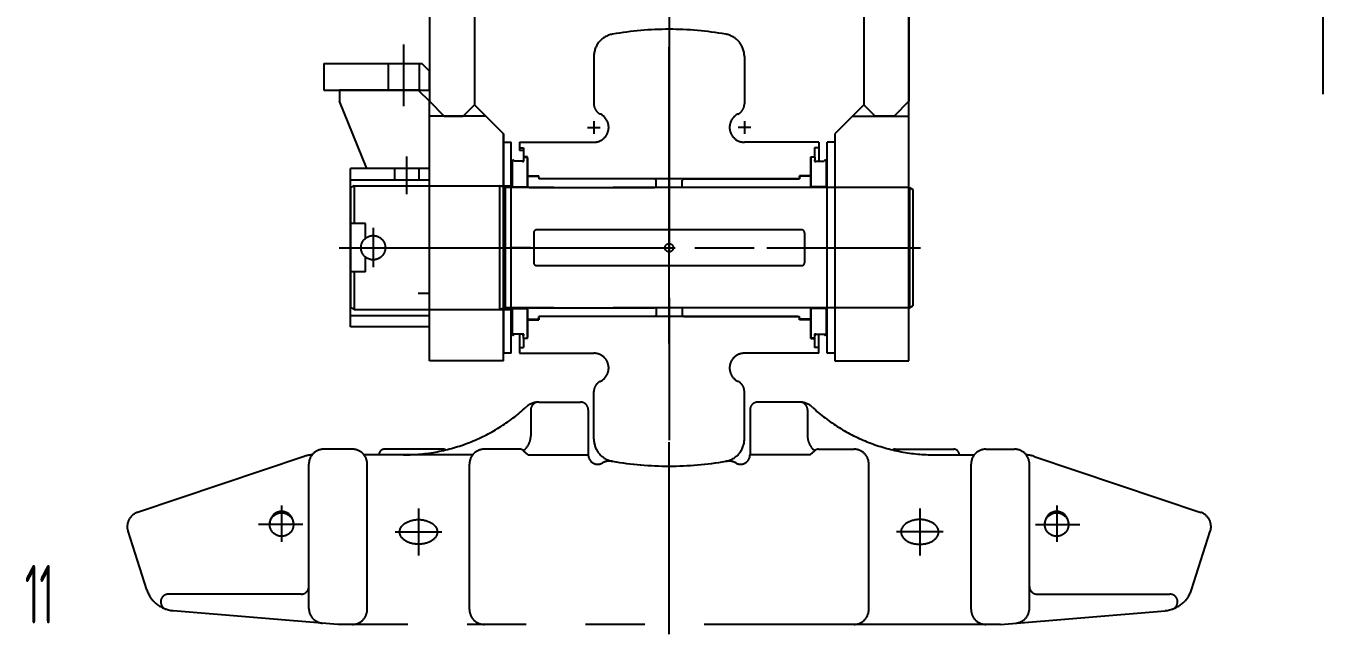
# Model space of a CAD drawing. Header units: millimetres. Extents: x 0 to 16800, y -462 to 11880.
# Drawn here: x 5906 to 8095, y 4669 to 5695 of the extents above; entities that cross this region are included whole.
import ezdxf
from ezdxf.enums import TextEntityAlignment as Align

# ---------------------------------------------------------------- set-up
doc = ezdxf.new("R2010")
doc.units = ezdxf.units.MM
doc.header["$LTSCALE"] = 400
doc.linetypes.add('G', pattern=[2, 1.25, -0.25, 0.25, -0.25])
doc.linetypes.add('K', pattern=[2.5, 1.25, -0.25, 0.25, -0.25, 0.25, -0.25])
for name, color, linetype in [('05', 4, 'G'), ('07', 6, 'K'), ('11', 3, 'Continuous')]:
    doc.layers.add(name, color=color, linetype=linetype)
doc.styles.get("Standard").update_dxf_attribs({"font": 'isocp', "width": 0.707, "bigfont": 'intecad.shx'})

# ---------------------------------------------------------------- blocks, each defined once
blk = doc.blocks.new('rererwer')
at = {"layer": '07', "color": 6, "linetype": 'K'}
blk.add_line((35051.9, 25164.4), (35051.9, 25472.3), dxfattribs=at)
blk = doc.blocks.new('werwer')
at = {"layer": '07', "color": 6, "linetype": 'K'}
for p, q in [((3140.7, 13104.7), (3140.7, 15000.2)), ((2736.2, 13809.2), (2736.2, 13513.5)), ((2812.2, 13809.2), (2812.2, 13507.5)), ((3469.2, 13809.2), (3469.2, 13507.5)), ((3545.2, 13488), (3545.2, 13809.2)), ((3545.2, 13809.2), (3545.2, 13513.5)), ((3469.2, 13634.5), (3469.2, 13507.5)), ((2692.7, 13609.3), (2692.7, 13505.3)), ((2558.2, 13577.5), (2558.2, 13532.5)), ((2558.2, 13577.5), (2723.2, 13577.5)), ((2666.7, 13577.5), (2666.7, 13532.5)), ((2718.7, 13577.5), (2718.7, 13532.5)), ((2736.2, 13564.5), (2723.2, 13577.5)), ((2736.2, 13532.5), (2736.2, 13564.5)), ((2558.2, 13532.5), (2736.2, 13532.5)), ((2717.2, 13532.5), (2584.2, 13532.5)), ((2584.2, 13532.5), (2584.2, 13513.5)), ((2717.2, 13532.5), (2736.2, 13513.5)), ((2630.8, 13400), (2584.2, 13513.5)), ((2736.2, 13189.5), (2736.2, 13513.5)), ((2736.2, 13513.5), (2761.2, 13488.5)), ((2793.2, 13488.5), (2812.2, 13507.5)), ((2812.2, 13507.5), (2861.2, 13458.5)), ((3469.2, 13507.5), (3420.2, 13458.5)), ((3488.2, 13488.5), (3469.2, 13507.5)), ((3545.2, 13513.5), (3520.2, 13488.5)), ((2736.2, 13075.5), (2736.2, 13488.5)), ((2831.2, 13488.5), (2736.2, 13488.5)), ((2761.2, 13488.5), (2793.2, 13488.5)), ((2831.2, 13488.5), (2861.2, 13458.5)), ((3450.2, 13488.5), (3545.2, 13488.5)), ((3520.2, 13488.5), (3488.2, 13488.5)), ((3545.2, 13075.5), (3545.2, 13488.5)), ((2861.2, 13075.5), (2861.2, 13458.5)), ((2861.2, 13458.5), (2861.2, 13088.5)), ((2861.2, 13444.5), (2874.2, 13444.5)), ((2874.2, 13088.5), (2874.2, 13444.5)), ((3420.2, 13444.5), (3407.2, 13444.5)), ((3407.2, 13088.5), (3407.2, 13444.5)), ((3420.2, 13458.5), (3420.2, 13088.5)), ((2895.2, 13430.3), (2888.2, 13430.3)), ((2609.2, 13371), (2603.2, 13367.5)), ((2603.2, 13367.5), (2603.2, 13165.4)), ((2609.2, 13371), (2609.2, 13307.3)), ((2609.2, 13371), (2854.2, 13371)), ((2736.2, 13371), (2874.2, 13371)), ((2864.2, 13368), (2854.2, 13371)), ((2854.2, 13371), (2854.2, 13162)), ((3546.2, 13368), (2864.2, 13368)), ((2864.2, 13368), (2864.2, 13165)), ((3545.2, 13368), (3407.2, 13368)), ((3546.2, 13368), (3552.2, 13364.5)), ((3546.2, 13368), (3546.2, 13165)), ((3552.2, 13364.5), (3552.2, 13168.4)), ((2628.2, 13307.3), (2603.2, 13307.3)), ((2628.2, 13281.7), (2628.2, 13307.3)), ((2641.2, 13299.8), (2641.2, 13233.5)), ((2912.2, 13291.7), (2912.2, 13241.2)), ((3364.2, 13296.7), (2917.2, 13296.7)), ((3369.2, 13291.7), (3369.2, 13241.2)), ((2584, 13266.5), (3565.5, 13266.5)), ((2650.8, 13266.5), (3233.7, 13266.5)), ((3140.7, 13252.4), (3140.7, 13278.9)), ((3305.6, 13266.5), (3564.7, 13266.5)), ((2628.2, 13225.6), (2628.2, 13251.3)), ((2628.2, 13225.6), (2603.2, 13225.6)), ((2609.2, 13225.6), (2609.2, 13162)), ((3364.2, 13236.2), (2917.2, 13236.2)), ((2736.2, 13189.5), (2717.2, 13189.5)), ((2609.2, 13162), (2603.2, 13165.4)), ((2609.2, 13162), (2854.2, 13162)), ((2736.2, 13162), (2874.2, 13162)), ((2864.2, 13165), (2854.2, 13162)), ((3546.2, 13165), (2864.2, 13165)), ((3545.2, 13165), (3407.2, 13165)), ((3546.2, 13165), (3552.2, 13168.4)), ((3420.2, 13101.5), (3420.2, 13075.5)), ((2861.2, 13075.5), (2736.2, 13075.5)), ((2874.2, 13088.5), (2861.2, 13088.5)), ((3420.2, 13088.5), (3407.2, 13088.5)), ((3420.2, 13075.5), (3545.2, 13075.5)), ((2920.9, 13006), (2991.2, 13006)), ((3360.6, 13006), (3290.2, 13006)), ((2907.2, 12992.9), (2907.2, 12949)), ((3004.2, 12993), (3004.2, 12917.2)), ((3277.2, 12993), (3277.2, 12917.2)), ((3374.2, 12992.9), (3374.2, 12949)), ((3140.7, 12614.7), (3140.7, 12938.5)), ((2606.2, 12926.5), (2557.7, 12926.5)), ((2809.1, 12917), (2625.9, 12917)), ((2651.2, 12917.5), (2651.2, 12917)), ((2759.3, 12926.5), (2660.2, 12926.5)), ((2889, 12926.5), (2828.7, 12926.5)), ((2902.6, 12917), (2895.2, 12924)), ((2902.6, 12917), (3004.2, 12917)), ((3378.9, 12917), (3277.2, 12917)), ((3378.9, 12917), (3386.3, 12924)), ((3392.5, 12926.5), (3452.7, 12926.5)), ((3522.2, 12926.5), (3621.2, 12926.5)), ((3588.7, 12917), (3655.6, 12917)), ((3630.2, 12917.5), (3630.2, 12917)), ((3675.2, 12926.5), (3723.7, 12926.5)), ((2524.8, 12914.3), (2243.6, 12820)), ((2532.7, 12658), (2532.7, 12901.5)), ((2631.2, 12656), (2631.2, 12901.5)), ((2803.7, 12656), (2803.7, 12901.5)), ((3477.7, 12656), (3477.7, 12901.5)), ((3650.2, 12656), (3650.2, 12901.5)), ((3748.7, 12658), (3748.7, 12901.5)), ((3756.6, 12914.3), (4037.8, 12820)), ((2486.7, 12831.7), (2486.7, 12770.4)), ((3794.7, 12831.7), (3794.7, 12770.4)), ((2717.7, 12826.5), (2717.7, 12747.4)), ((3563.7, 12826.5), (3563.7, 12747.4)), ((2259.3, 12689.3), (2227.5, 12788)), ((2522.6, 12799.5), (2447.8, 12799.5)), ((2466.7, 12801.4), (2466.7, 12799.5)), ((2506.7, 12801.4), (2506.7, 12799.5)), ((2678.2, 12787), (2757.3, 12787)), ((3603.3, 12787), (3524.2, 12787)), ((3758.9, 12799.5), (3833.6, 12799.5)), ((3774.7, 12801.4), (3774.7, 12799.5)), ((4022.2, 12689.3), (4054, 12788)), ((2519.7, 12682), (2295.7, 12682)), ((3761.7, 12682), (3985.8, 12682)), ((2581.7, 12631), (2303.6, 12654.1)), ((3699.7, 12631), (3977.9, 12654.1)), ((3699.7, 12631), (2581.7, 12631))]:
    blk.add_line(p, q, dxfattribs=at)
at = {"layer": '07', "color": 6, "linetype": 'K', "ltscale": 0.8}
for p, q in [((3140.7, 13661.8), (3140.7, 12898)), ((3013.7, 13589.3), (3013.7, 13509.1)), ((3267.7, 13589.3), (3267.7, 13509.1)), ((3003, 13469.5), (3024.5, 13469.5)), ((3013.7, 13480.2), (3013.7, 13458.7)), ((3278.5, 13469.5), (3257, 13469.5)), ((3267.7, 13480.2), (3267.7, 13458.7)), ((2888.2, 13444.5), (3013.7, 13444.5)), ((2888.2, 13444.5), (2888.2, 13430.3)), ((3393.2, 13444.5), (3267.7, 13444.5)), ((3393.2, 13444.5), (3393.2, 13412.5)), ((2698.2, 13357.1), (2698.2, 13420.4)), ((2888.2, 13435), (2895.2, 13435)), ((2895.2, 13435), (2895.2, 13419)), ((2901.6, 13419.6), (2895.2, 13419.6)), ((2895.2, 13419), (2895.2, 13414.6)), ((2895.2, 13419), (2900.1, 13419)), ((2900.1, 13419), (2901.6, 13417.5)), ((2901.6, 13368), (2901.6, 13419.6)), ((3379.9, 13419.6), (3386.2, 13419.6)), ((3379.9, 13368), (3379.9, 13419.6)), ((3381.4, 13419), (3379.9, 13417.5)), ((3386.3, 13419), (3381.4, 13419)), ((3386.2, 13435), (3386.2, 13419)), ((3393.2, 13435), (3386.2, 13435)), ((3386.3, 13419), (3386.3, 13414.6)), ((2603.2, 13133), (2603.2, 13400)), ((2736.2, 13400), (2603.2, 13400)), ((2677.7, 13381), (2677.7, 13400)), ((2718.7, 13381), (2718.7, 13400)), ((2736.2, 13371), (2736.2, 13400)), ((2876, 13412.5), (2876, 13368)), ((2893.1, 13412.5), (2879, 13412.5)), ((2901.6, 13417.5), (2901.6, 13368)), ((3379.9, 13417.5), (3379.9, 13368)), ((3388.4, 13412.5), (3402.5, 13412.5)), ((3405.5, 13412.5), (3405.5, 13368)), ((2603.2, 13381), (2736.2, 13381)), ((2901.6, 13388), (2920.6, 13388)), ((2901.6, 13387), (2918.6, 13387)), ((2901.6, 13368), (2901.6, 13387)), ((2918.6, 13387), (2920.6, 13385)), ((2920.6, 13385), (2920.6, 13388)), ((2920.6, 13385), (2920.6, 13382.5)), ((3116, 13382.5), (2920.6, 13382.5)), ((3357.9, 13382.5), (2923.6, 13382.5)), ((3116, 13382.5), (3119, 13380.7)), ((3119, 13368), (3119, 13380.7)), ((3165.5, 13382.5), (3162.5, 13380.7)), ((3162.5, 13368), (3162.5, 13380.7)), ((3165.5, 13382.5), (3360.9, 13382.5)), ((3360.9, 13385), (3360.9, 13388)), ((3379.9, 13388), (3360.9, 13388)), ((3362.9, 13387), (3360.9, 13385)), ((3360.9, 13385), (3360.9, 13382.5)), ((3379.9, 13387), (3362.9, 13387)), ((3379.9, 13368), (3379.9, 13387)), ((2877.5, 13369), (2876, 13370.5)), ((2877.5, 13369), (2877.5, 13368)), ((2877.5, 13369), (2900.1, 13369)), ((2900.1, 13369), (2901.6, 13370.5)), ((2900.1, 13368), (2900.1, 13369)), ((2904.6, 13368), (3116, 13368)), ((3376.9, 13368), (3165.5, 13368)), ((3381.4, 13369), (3379.9, 13370.5)), ((3381.4, 13368), (3381.4, 13369)), ((3404, 13369), (3381.4, 13369)), ((3404, 13369), (3405.5, 13370.5)), ((3404, 13369), (3404, 13368)), ((2641.2, 13296.8), (2641.2, 13233.7)), ((2590.4, 13266.5), (2751.2, 13266.5)), ((2907, 13266.5), (2872.1, 13266.5)), ((2736.2, 13133), (2736.2, 13162)), ((2876, 13165), (2876, 13120.5)), ((2877.5, 13164), (2876, 13162.5)), ((2877.5, 13165), (2877.5, 13164)), ((2877.5, 13164), (2900.1, 13164)), ((2900.1, 13164), (2900.1, 13165)), ((2900.1, 13164), (2901.6, 13162.5)), ((2901.6, 13113.3), (2901.6, 13165)), ((2901.6, 13165), (2901.6, 13115.5)), ((2901.6, 13165), (2901.6, 13146)), ((2904.6, 13165), (3116, 13165)), ((3119, 13165), (3119, 13152.2)), ((3162.5, 13165), (3162.5, 13152.2)), ((3376.9, 13165), (3165.5, 13165)), ((3379.9, 13113.3), (3379.9, 13165)), ((3379.9, 13165), (3379.9, 13115.5)), ((3379.9, 13165), (3379.9, 13146)), ((3381.4, 13164), (3379.9, 13162.5)), ((3381.4, 13164), (3381.4, 13165)), ((3404, 13164), (3381.4, 13164)), ((3404, 13165), (3404, 13164)), ((3404, 13164), (3405.5, 13162.5)), ((3405.5, 13165), (3405.5, 13120.5)), ((2603.2, 13152), (2736.2, 13152)), ((2901.6, 13146), (2918.6, 13146)), ((2901.6, 13145), (2920.6, 13145)), ((2918.6, 13146), (2920.6, 13148)), ((3116, 13150.5), (2920.6, 13150.5)), ((2920.6, 13148), (2920.6, 13150.5)), ((2920.6, 13148), (2920.6, 13145)), ((3357.9, 13150.5), (2923.6, 13150.5)), ((3116, 13150.5), (3119, 13152.2)), ((3165.5, 13150.5), (3162.5, 13152.2)), ((3165.5, 13150.5), (3360.9, 13150.5)), ((3360.9, 13145), (3360.9, 13150.5)), ((3362.9, 13146), (3360.9, 13148)), ((3379.9, 13145), (3360.9, 13145)), ((3379.9, 13146), (3362.9, 13146)), ((2736.2, 13133), (2603.2, 13133)), ((2878.4, 13120.5), (2876.6, 13120.5)), ((2877.5, 13119.5), (2877.5, 13121.4)), ((2893.1, 13120.5), (2879, 13120.5)), ((2888.2, 13120.5), (2888.2, 13088.5)), ((2895.3, 13119.4), (2893, 13119.4)), ((2894.2, 13118.3), (2894.2, 13120.6)), ((2895.2, 13114), (2895.2, 13118.3)), ((2895.2, 13114), (2900.1, 13114)), ((2895.2, 13114), (2895.2, 13098)), ((2901.6, 13113.3), (2895.2, 13113.3)), ((2900.1, 13114), (2901.6, 13115.5)), ((3140.7, 13129.8), (3140.7, 13022.1)), ((3381.4, 13114), (3379.9, 13115.5)), ((3379.9, 13113.3), (3386.2, 13113.3)), ((3386.3, 13114), (3381.4, 13114)), ((3386.2, 13119.4), (3388.5, 13119.4)), ((3386.2, 13114), (3386.2, 13098)), ((3386.3, 13114), (3386.3, 13118.3)), ((3387.3, 13118.3), (3387.3, 13120.6)), ((3388.4, 13120.5), (3402.5, 13120.5)), ((3393.2, 13088.5), (3393.2, 13120.5)), ((3403, 13120.5), (3404.9, 13120.5)), ((3404, 13119.5), (3404, 13121.4)), ((2888.2, 13098), (2895.2, 13098)), ((3393.2, 13098), (3386.2, 13098)), ((2888.2, 13088.5), (3013.7, 13088.5)), ((3393.2, 13088.5), (3267.7, 13088.5)), ((3013.7, 12943.6), (3013.7, 13023.8)), ((3267.7, 12943.6), (3267.7, 13023.8))]:
    blk.add_line(p, q, dxfattribs=at)
blk.add_circle((2641.2, 13266.5), 20.5, dxfattribs=at)
at = {"layer": '07', "color": 6, "linetype": 'K'}
for centre, radius in [((2641.2, 13266.5), 20.5), ((3140.7, 13266.5), 7), ((2486.7, 12799.5), 20), ((3794.7, 12799.5), 20)]:
    blk.add_circle(centre, radius, dxfattribs=at)
at = {"layer": '07', "color": 6, "linetype": 'K', "ltscale": 0.8}
for centre, radius, start, end in [((3051.7, 13589.3), 38, 99.8358, 180), ((3140.7, 13076), 559, 80.1642, 99.8358), ((3229.7, 13589.3), 38, 0, 80.1642), ((3229.7, 13589.3), 38, 0, 80.1642), ((3032.7, 13509.1), 19, 180, 244.417), ((3248.7, 13509.1), 19, 295.583, 0), ((3013.7, 13469.5), 25, 270, 64.417), ((3267.7, 13469.5), 25, 115.583, 270), ((3013.7, 13469.5), 25, 270, 295.583), ((2877.5, 13412.5), 1.5, 0, 180), ((2894.2, 13413.5), 1.5, 223.8946, 46.1054), ((3387.3, 13413.5), 1.5, 133.8946, 316.1054), ((3404, 13412.5), 1.5, 0, 180), ((2877.5, 13120.5), 1.5, 180, 0), ((2894.2, 13119.4), 1.5, 313.8946, 136.1054), ((3387.3, 13119.4), 1.5, 43.8946, 226.1054), ((3404, 13120.5), 1.5, 180, 0), ((3013.7, 13063.5), 25, 295.583, 90), ((3267.7, 13063.5), 25, 90, 244.417), ((3032.7, 13023.8), 19, 115.583, 180), ((3248.7, 13023.8), 19, 0, 64.417), ((3051.7, 12943.6), 38, 180, 260.1642), ((3051.7, 12943.6), 38, 180, 260.1642), ((3229.7, 12943.6), 38, 279.8358, 0), ((3229.7, 12943.6), 38, 279.8358, 0), ((3229.7, 12943.6), 38, 279.8358, 0), ((3140.7, 13457), 559, 260.1642, 279.8358)]:
    blk.add_arc(centre, radius, start, end, dxfattribs=at)
at = {"layer": '07', "color": 6, "linetype": 'K'}
for centre, radius, start, end in [((2917.2, 13291.7), 5, 90, 180), ((3364.2, 13291.7), 5, 0, 90), ((2917.2, 13241.2), 5, 180, 270), ((3364.2, 13241.2), 5, 270, 0), ((2920.9, 12974), 32, 90, 132.6163), ((2920.2, 12992.9), 13, 90, 180), ((2991.2, 12993), 13, 0, 90), ((3290.2, 12993), 13, 90, 180), ((3360.6, 12974), 32, 47.3837, 90), ((3361.2, 12992.9), 13, 0, 90), ((2692.7, 13222), 305, 270, 312.6163), ((3588.7, 13222), 305, 227.3837, 270), ((2875.2, 12949), 32, 308.6299, 0), ((3406.2, 12949), 32, 180, 231.3701), ((2541.1, 12866), 51, 93.3831, 108.541), ((2557.7, 12901.5), 25, 90, 180), ((2606.2, 12901.5), 25, 0, 90), ((2660.2, 12917.5), 9, 90, 180), ((2759.3, 12917.5), 9, 60.834, 90), ((2828.7, 12901.5), 25, 90, 180), ((2889, 12917.5), 9, 46.568, 90), ((3020.2, 12917.2), 16, 180, 299.664), ((3261.2, 12917.2), 16, 240.336, 0), ((3392.5, 12917.5), 9, 90, 133.432), ((3452.7, 12901.5), 25, 0, 90), ((3522.2, 12917.5), 9, 90, 119.166), ((3621.2, 12917.5), 9, 0, 90), ((3675.2, 12901.5), 25, 90, 180), ((3723.7, 12901.5), 25, 0, 90), ((3740.4, 12866), 51, 71.459, 86.6169), ((3040.5, 12881.6), 25, 80.1197, 119.664), ((3140.7, 13457), 559, 260.1197, 279.8803), ((3240.9, 12881.6), 25, 60.336, 99.8803), ((2251.7, 12795.8), 25.5, 108.541, 197.879), ((2486.7, 12801.4), 20, 0, 180), ((3794.7, 12801.4), 20, 0, 180), ((4029.7, 12795.8), 25.5, 342.121, 71.459), ((2307.8, 12705), 51, 197.879, 265.2364), ((2295.7, 12669), 13, 90, 251.3354), ((2519.7, 12695), 13, 270, 0), ((3761.7, 12695), 13, 180, 270), ((3973.6, 12705), 51, 274.7636, 342.121), ((3985.8, 12669), 13, 288.6646, 90), ((2557.7, 12658), 25, 180, 265.2364), ((2606.2, 12656), 25, 270, 0), ((2828.7, 12656), 25, 180, 270), ((3452.7, 12656), 25, 270, 0), ((3675.2, 12656), 25, 180, 270), ((3723.7, 12658), 25, 274.7636, 0)]:
    blk.add_arc(centre, radius, start, end, dxfattribs=at)
at = {"layer": '07', "color": 6, "linetype": 'K', "extrusion": (0, 0, -1)}
blk.add_ellipse((2717.7, 12787), major_axis=(31.8, 0), ratio=0.653543, start_param=3.141593, end_param=9.424778, dxfattribs=at)
at = {"layer": '07', "color": 6, "linetype": 'K'}
blk.add_ellipse((3563.7, 12787), major_axis=(-31.8, 0), ratio=0.653543, start_param=3.141593, end_param=9.424778, dxfattribs=at)

msp = doc.modelspace()

# ---------------------------------------------------------------- block references
at = {"layer": '05'}
for name, p in [('rererwer', (-26956.58, -19584.38)), ('werwer', (3851.05, -7945.64))]:
    msp.add_blockref(name, p, dxfattribs=at)

# ---------------------------------------------------------------- texts
at = {"layer": '11', "width": 0.582235}
msp.add_text('11', height=98.995, dxfattribs=at).set_placement((5904.57, 4686.74), (5953.56, 4686.74), align=Align.FIT)

doc.saveas('drawing.dxf')
